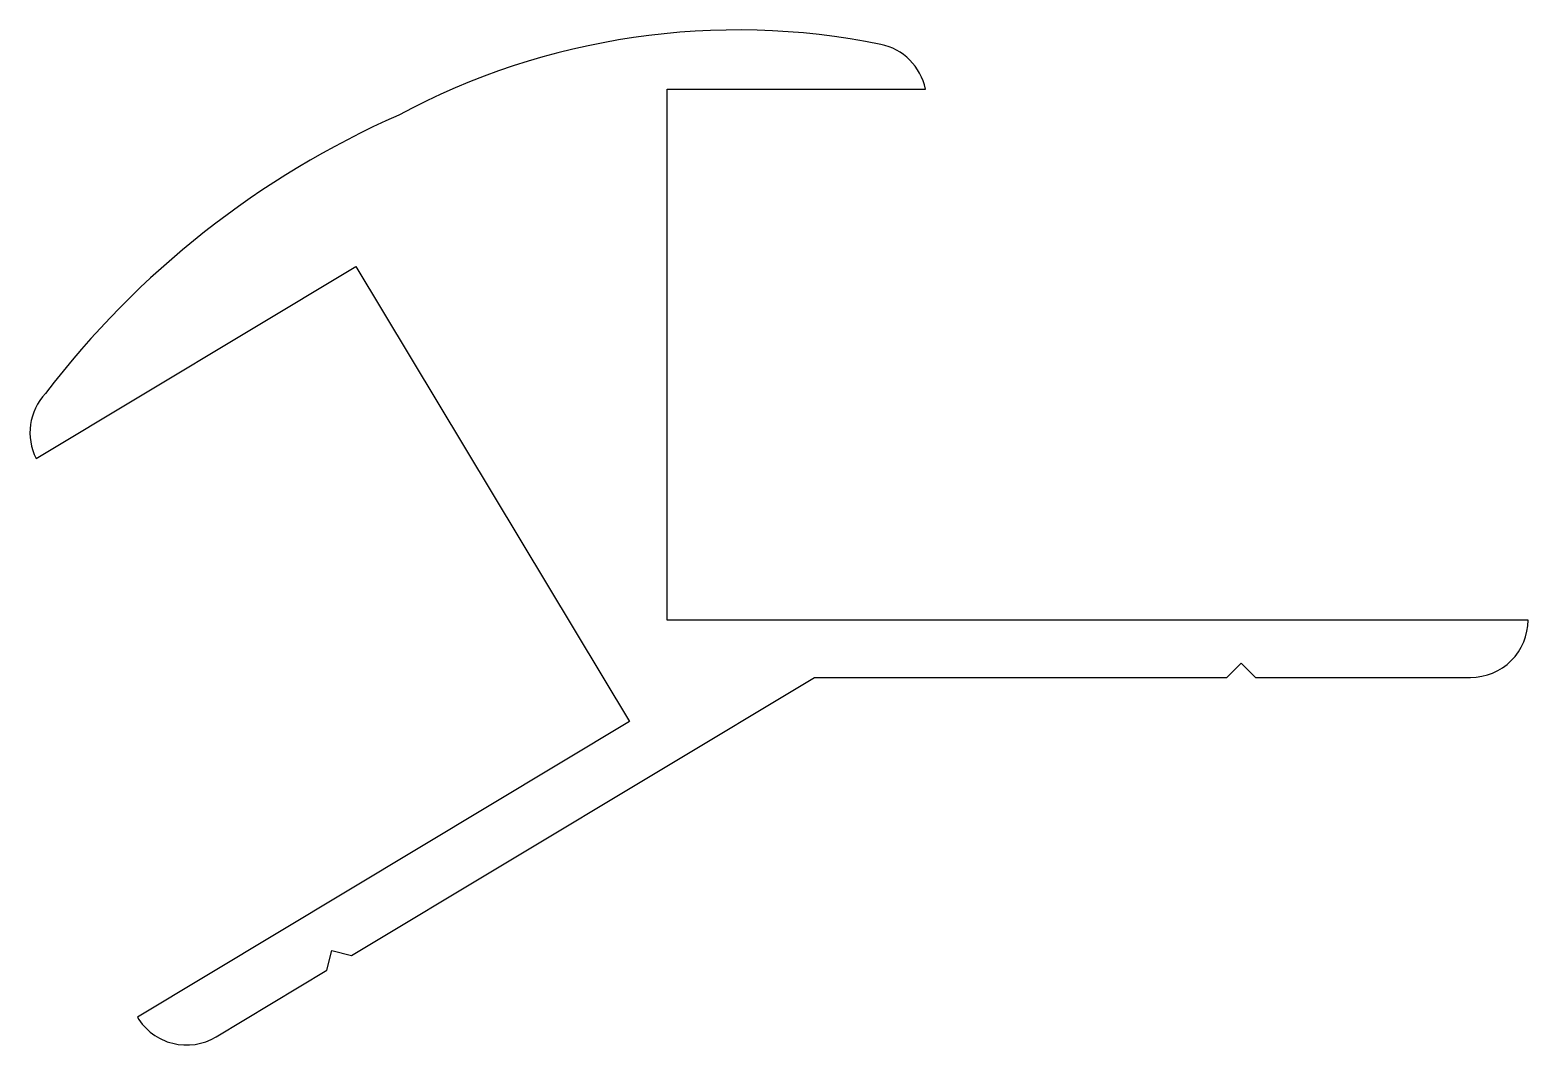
# Model space of a CAD drawing. Extents: x 1779.1 to 1831.3, y 1305.4 to 1340.8.
import ezdxf

# ---------------------------------------------------------------- set-up
doc = ezdxf.new("R2010")
doc.units = 0
doc.layers.add('ANA', color=220, linetype='CONTINUOUS')

msp = doc.modelspace()

# ---------------------------------------------------------------- linework, layer by layer
at = {"layer": 'ANA'}
msp.add_lwpolyline([(1806.404, 1318.206), (1820.774, 1318.206), (1821.274, 1318.706), (1821.774, 1318.206), (1829.274, 1318.206, 0.414214), (1831.274, 1320.206), (1801.274, 1320.206), (1801.274, 1338.706), (1810.274, 1338.706, 0.299448), (1808.721, 1340.263, 0.174966), (1791.924, 1337.802, 0.126285), (1779.611, 1328.098, 0.315092), (1779.287, 1325.828), (1790.43, 1332.524), (1799.958, 1316.666), (1782.815, 1306.366, 0.414214), (1785.559, 1305.681), (1789.416, 1307.999), (1789.588, 1308.685), (1790.274, 1308.514)], format="xyb", close=True, dxfattribs=at)

doc.saveas('drawing.dxf')
